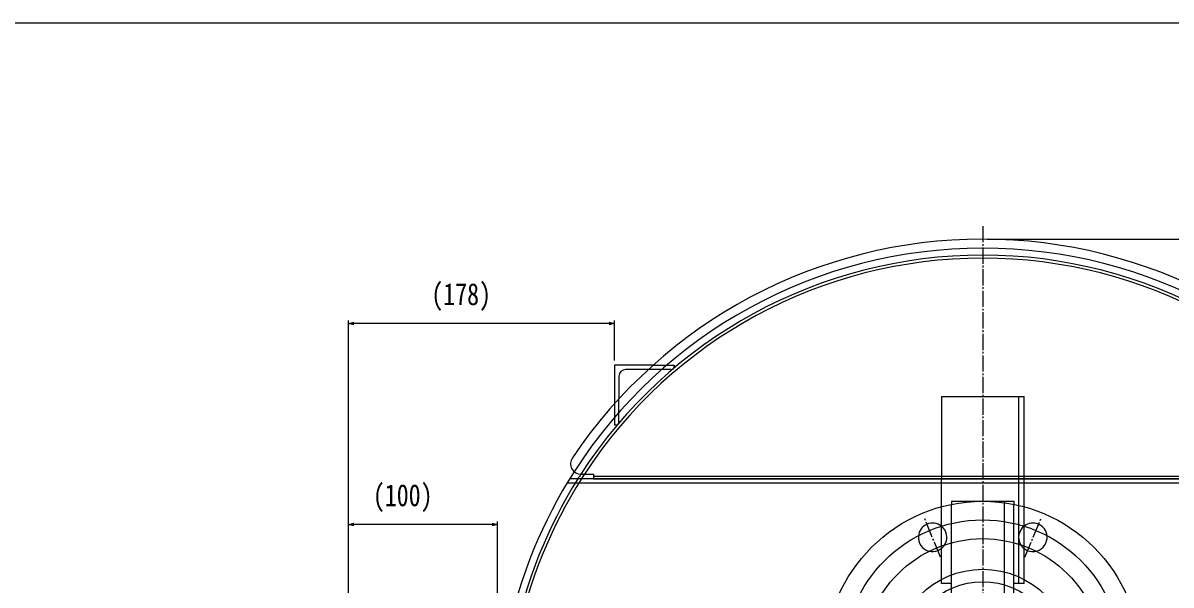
# Model space of a CAD drawing. Units: millimetres at full size. Extents: x -5218 to 5218, y -4308 to 3712.
# Drawn here: x -3958 to -3191, y 2618 to 2994 of the extents above; entities that cross this region are included whole.
import ezdxf
from ezdxf.enums import TextEntityAlignment as Align

# ---------------------------------------------------------------- set-up
doc = ezdxf.new("R2010")
doc.units = ezdxf.units.MM
doc.header["$LTSCALE"] = 1.2
doc.linetypes.add('CHAIN2', pattern=[12, 9, -1, 1, -1])
for name, color, linetype, lineweight in [('0-0_Defpoints', 3, 'Continuous', 9), ('0-1_01_外形線', 134, 'Continuous', 9), ('0-2_03_かくれ線', 5, 'Continuous', 9), ('0-3_04_中心線', 4, 'CHAIN2', 9), ('0-7_0', 134, 'Continuous', 9), ('0-C_07_寸法線', 3, 'Continuous', 9)]:
    doc.layers.add(name, color=color, linetype=linetype, lineweight=lineweight)
doc.styles.add('ＭＳ ゴシック', font='')
doc.styles.get('ＭＳ ゴシック').set_extended_font_data('MS Gothic')

# ---------------------------------------------------------------- blocks, each defined once
blk = doc.blocks.new('_Open30')
at = {"layer": '0-C_07_寸法線'}
blk.add_line((0, 0), (-1, 0), dxfattribs=at)
blk.add_lwpolyline([(-1, 0.2679), (0, 0), (-1, -0.2679)], dxfattribs=at)

msp = doc.modelspace()

# ---------------------------------------------------------------- linework, layer by layer
at = {"layer": '0-0_Defpoints'}
msp.add_lwpolyline([(-863.131, -64.453), (-5217.573, -64.453), (-5217.573, 2993.589), (-863.131, 2993.589)], close=True, dxfattribs=at)
at = {"layer": '0-1_01_外形線'}
for p, q in [((-3540.236, 2762.142), (-3555.486, 2762.142)), ((-3559.986, 2757.642), (-3559.986, 2742.524)), ((-3039.393, 2686.194), (-3594.683, 2686.194)), ((-3041.219, 2689.194), (-3592.856, 2689.194))]:
    msp.add_line(p, q, dxfattribs=at)
for points in [[(-3537.06, 2765.142), (-3562.986, 2765.142), (-3562.986, 2739.216)], [(-3585.234, 2692.194), (-3577.038, 2692.194), (-3577.038, 2689.194)], [(-3577.038, 2689.194), (-3057.038, 2689.194), (-3057.038, 2692.194), (-3048.842, 2692.194)]]:
    msp.add_lwpolyline(points, dxfattribs=at)
for radius in [105, 80]:
    msp.add_circle((-3317.038, 2569.194), radius, dxfattribs=at)
for centre, radius, start, end in [((-3317.038, 2519.194), 330, 33.86759, 146.13241), ((-3555.486, 2757.642), 4.5, 90, 180), ((-3585.234, 2699.194), 7, 146.13241, 270), ((-3317.038, 2519.194), 324, 147.37005, 188.74896), ((-3317.038, 2519.194), 319.319, 147.19468, 147.83342), ((-3317.038, 2519.194), 317.319, 146.9622, 147.60602), ((-3350.523, 2650.034), 9.5, 51.64803, 174.58354), ((-3283.553, 2650.034), 9.5, 5.41646, 128.35197)]:
    msp.add_arc(centre, radius, start, end, dxfattribs=at)
at = {"layer": '0-2_03_かくれ線'}
for p, q in [((-3524.986, 2762.142), (-3540.236, 2762.142)), ((-3559.986, 2727.142), (-3559.986, 2742.524)), ((-3344.641, 2744.194), (-3289.435, 2744.194)), ((-3344.641, 2744.194), (-3344.641, 2689.194)), ((-3292.97, 2689.194), (-3292.97, 2744.194)), ((-3289.435, 2689.194), (-3289.435, 2744.194)), ((-3057.038, 2690.694), (-3577.038, 2690.694)), ((-3344.641, 2619.194), (-3344.641, 2689.194)), ((-3292.97, 2619.194), (-3292.97, 2689.194)), ((-3289.435, 2619.194), (-3289.435, 2689.194)), ((-3337.898, 2674.194), (-3296.178, 2674.194)), ((-3337.898, 2674.194), (-3337.898, 2672.101)), ((-3337.898, 2590.755), (-3337.898, 2672.101)), ((-3302.542, 2674.194), (-3302.542, 2673.189)), ((-3302.542, 2595.46), (-3302.542, 2673.189)), ((-3296.178, 2674.194), (-3296.178, 2672.101)), ((-3296.178, 2590.755), (-3296.178, 2672.101)), ((-3337.898, 2619.194), (-3344.641, 2619.194)), ((-3289.435, 2619.194), (-3296.178, 2619.194))]:
    msp.add_line(p, q, dxfattribs=at)
for points in [[(-3537.06, 2765.142), (-3522.986, 2765.142), (-3522.986, 2764.142)], [(-3562.986, 2739.216), (-3562.986, 2725.142), (-3561.986, 2725.142)]]:
    msp.add_lwpolyline(points, dxfattribs=at)
for centre, radius, start, end in [((-3317.038, 2519.194), 324, 32.6405, 147.37005), ((-3317.038, 2519.194), 319.319, 32.80532, 147.19468), ((-3317.038, 2519.194), 317.319, 33.0378, 146.9622), ((-3524.986, 2764.142), 2, 270, 0), ((-3561.986, 2727.142), 2, 270, 0), ((-3317.038, 2519.194), 319.319, 147.83342, 188.87824), ((-3317.038, 2519.194), 317.319, 147.60602, 188.93465), ((-3350.523, 2650.034), 9.5, 174.58354, 51.64803), ((-3283.553, 2650.034), 9.5, 128.35197, 5.41646)]:
    msp.add_arc(centre, radius, start, end, dxfattribs=at)
at = {"layer": '0-3_04_中心線'}
for p, q in [((-3317.038, 2857.962), (-3317.038, 2452.194)), ((-3345.184, 2636.822), (-3356.117, 2663.14)), ((-3288.892, 2636.822), (-3277.959, 2663.14))]:
    msp.add_line(p, q, dxfattribs=at)
at = {"layer": '0-7_0'}
for radius in [105, 92.5, 59.519, 51.223]:
    msp.add_circle((-3317.038, 2569.194), radius, dxfattribs=at)
at = {"layer": '0-C_07_寸法線'}
for p, q in [((-3314.038, 2849.194), (-2820.247, 2849.194)), ((-3740.538, 2612.692), (-3740.538, 2794.873)), ((-3566.486, 2792.873), (-3737.038, 2792.873)), ((-3562.986, 2768.142), (-3562.986, 2794.873)), ((-3740.538, 2612.692), (-3740.538, 2660.598)), ((-3641.038, 2522.194), (-3641.038, 2660.598)), ((-3644.538, 2658.598), (-3737.038, 2658.598))]:
    msp.add_line(p, q, dxfattribs=at)

# ---------------------------------------------------------------- block references
at = {"layer": '0-C_07_寸法線', "xscale": 3.5, "yscale": 3.5, "rotation": 180}
for p in [(-3740.538, 2792.873), (-3740.538, 2658.598)]:
    msp.add_blockref('_Open30', p, dxfattribs=at)
at = {"layer": '0-C_07_寸法線', "xscale": 3.5, "yscale": 3.5}
for p in [(-3562.986, 2792.873), (-3641.038, 2658.598)]:
    msp.add_blockref('_Open30', p, dxfattribs=at)

# ---------------------------------------------------------------- texts
at = {"layer": '0-C_07_寸法線', "color": 134, "style": 'ＭＳ ゴシック', "width": 0.8}
for s, p in [('(178)', (-3685.285, 2800.739)), ('(100)', (-3724.311, 2666.464))]:
    msp.add_text(s, height=14.66, dxfattribs=at).set_placement(p, align=Align.BOTTOM_LEFT)

doc.saveas('drawing.dxf')
